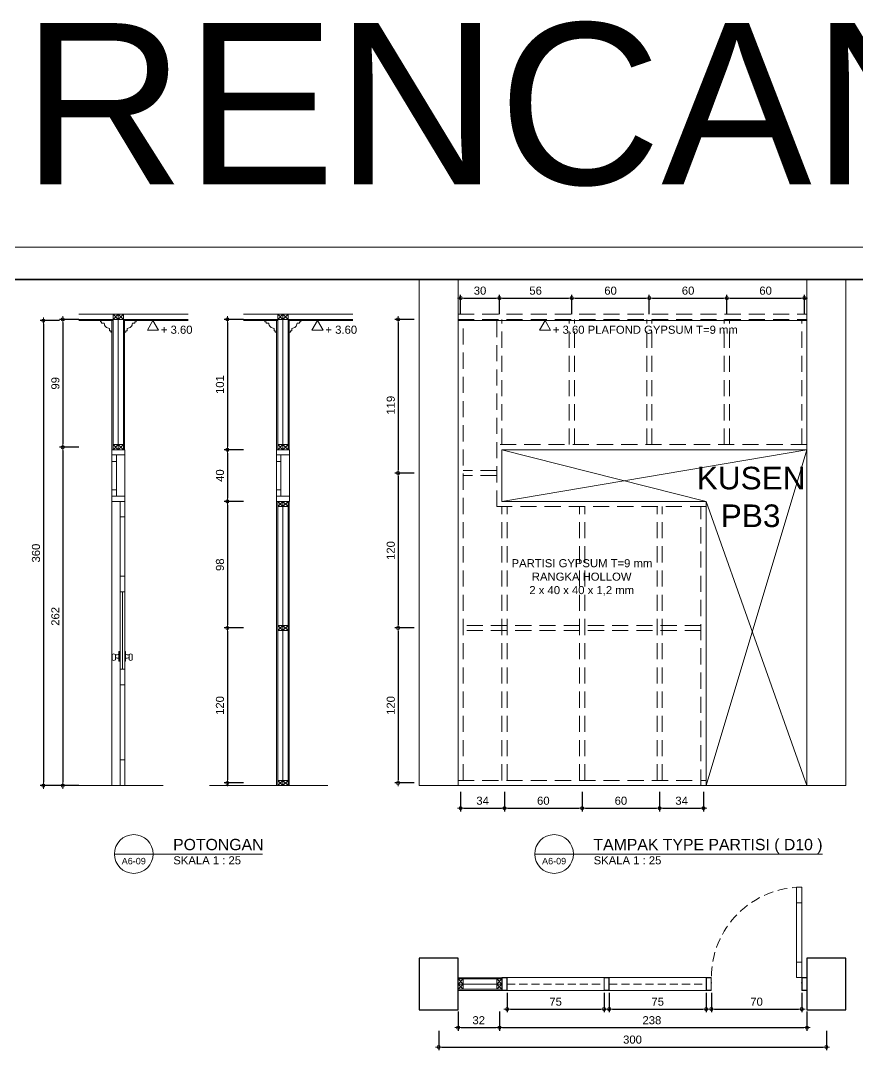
# Model space of a CAD drawing. Header units: millimetres. Extents: x -11 to 1625, y -267 to 180.
# Drawn here: x 931.52 to 957.42, y 148.03 to 180.01 of the extents above; entities that cross this region are included whole.
import ezdxf
from ezdxf.enums import TextEntityAlignment as Align

# ---------------------------------------------------------------- set-up
doc = ezdxf.new("R2010")
doc.units = ezdxf.units.MM
doc.linetypes.add('HIDDEN', pattern=[0.375, 0.25, -0.125])
for name, color, linetype, lineweight in [('ars', 11, 'Continuous', 5), ('GRS KOP', 1, 'Continuous', 35), ('KOLOM', 1, 'Continuous', 30), ('kop', 7, 'Continuous', 20), ('kus', 63, 'Continuous', 15), ('lan', 7, 'Continuous', 15), ('not', 7, 'Continuous', 20), ('PARTISI', 190, 'Continuous', 9), ('pla', 213, 'Continuous', 15), ('tem', 5, 'Continuous', 20), ('u', 6, 'Continuous', 20)]:
    doc.layers.add(name, color=color, linetype=linetype, lineweight=lineweight)
doc.styles.add('BARU', font='complex.shx')
doc.styles.add('S', font='SIMPLEX', dxfattribs={"width": 1.1})
doc.styles.add('simplek', font='simplex.shx')
doc.styles.get("Standard").update_dxf_attribs({"font": 'ARIALUNI.TTF'})
doc.dimstyles.new('SK-25', dxfattribs={"dimtxt": 0.25, "dimasz": 0.1, "dimexe": 0.1, "dimexo": 0, "dimgap": 0.1, "dimtad": 1, "dimdec": 0, "dimlfac": 25, "dimzin": 12, "dimdsep": 46, "dimtxsty": 'Standard', "dimblk": 'BULAT', "dimcen": 0.1, "dimclrd": 256, "dimadec": 0, "dimazin": 3, "dimtfac": 1, "dimtdec": 0, "dimtofl": 0, "dimtmove": 0, "dimatfit": 3, "dimldrblk": 'BULAT', "dimfxl": 0, "dimtolj": 1, "dimtzin": 0, "dimarcsym": 0})

# ---------------------------------------------------------------- blocks, each defined once
blk = doc.blocks.new('kop')
at = {"layer": 'GRS KOP'}
blk.add_lwpolyline([(1, 54), (83, 54), (83, 1), (1, 1)], close=True, dxfattribs=at)
at = {"layer": 'kop', "color": 7}
blk.add_line((84, 55), (0, 55), dxfattribs=at)
at = {"layer": 'kop', "style": 'BARU', "flags": 4}
for p, height in [((73.8, 5.4), 0.35), ((80.303, 5.382), 0.25), ((73.8, 4.9), 0.35), ((80.303, 4.882), 0.25), ((73.8, 4.4), 0.35), ((80.303, 4.382), 0.25)]:
    blk.add_attdef('-', p, '', height=height, dxfattribs=at)
at = {"layer": 'kop', "flags": 4}
for tag, p in [('AR-00', (78.057, 2.648)), ('00', (81.238, 2.647))]:
    blk.add_attdef(tag, text='', height=0.35, dxfattribs=at).set_placement(p, align=Align.MIDDLE)
blk = doc.blocks.new('PEILA')
blk.add_lwpolyline([(-0.188, -0.325), (0.188, -0.325), (0, 0)], close=True)
at = {"style": 'S', "width": 1.1, "flags": 4}
blk.add_attdef('CAT', (0.265, -0.289), '', height=0.2, dxfattribs=at)
blk = doc.blocks.new('BULAT')
for p, q in [((-1, 0), (1, 0)), ((0, -1), (0, 1))]:
    blk.add_line(p, q)
blk.add_circle((0, 0), 0.5)
blk = doc.blocks.new('*D2339')
at = {"layer": 'Defpoints', "color": 0, "ltscale": 0.15}
for p in [(938.419, 170.762), (937.919, 166.722), (938.419, 166.722)]:
    blk.add_point(p, dxfattribs=at)
at = {"layer": 'u', "color": 0, "lineweight": -2, "ltscale": 0.15}
for p, q in [((938.419, 170.762), (937.819, 170.762)), ((938.419, 166.722), (937.819, 166.722))]:
    blk.add_line(p, q, dxfattribs=at)
at = {"layer": 'u', "lineweight": -2, "ltscale": 0.15}
blk.add_line((937.919, 170.662), (937.919, 166.822), dxfattribs=at)
at = {"layer": 'u', "lineweight": -2, "ltscale": 0.15, "xscale": 0.1, "yscale": 0.1, "zscale": 0.1}
for p, rotation in [((937.919, 170.762), 90), ((937.919, 166.722), 270)]:
    blk.add_blockref('BULAT', p, dxfattribs=dict(at, rotation=rotation))
at = {"layer": 'u', "color": 0, "ltscale": 0.15, "insert": (937.691, 168.742), "char_height": 0.25, "attachment_point": 5, "rotation": 90}
blk.add_mtext('\\A1;101', dxfattribs=at)
blk = doc.blocks.new('*D2340')
at = {"layer": 'Defpoints', "color": 0, "ltscale": 0.15}
for p in [(938.419, 161.202), (937.919, 156.402), (938.419, 156.402)]:
    blk.add_point(p, dxfattribs=at)
at = {"layer": 'u', "color": 0, "lineweight": -2, "ltscale": 0.15}
for p, q in [((938.419, 161.202), (937.819, 161.202)), ((938.419, 156.402), (937.819, 156.402))]:
    blk.add_line(p, q, dxfattribs=at)
at = {"layer": 'u', "lineweight": -2, "ltscale": 0.15}
blk.add_line((937.919, 161.102), (937.919, 156.502), dxfattribs=at)
at = {"layer": 'u', "lineweight": -2, "ltscale": 0.15, "xscale": 0.1, "yscale": 0.1, "zscale": 0.1}
for p, rotation in [((937.919, 161.202), 90), ((937.919, 156.402), 270)]:
    blk.add_blockref('BULAT', p, dxfattribs=dict(at, rotation=rotation))
at = {"layer": 'u', "color": 0, "ltscale": 0.15, "insert": (937.691, 158.802), "char_height": 0.25, "attachment_point": 5, "rotation": 90}
blk.add_mtext('\\A1;120', dxfattribs=at)
blk = doc.blocks.new('*D2341')
at = {"layer": 'Defpoints', "color": 0, "ltscale": 0.15}
for p in [(938.419, 165.122), (937.919, 161.202), (938.419, 161.202)]:
    blk.add_point(p, dxfattribs=at)
at = {"layer": 'u', "color": 0, "lineweight": -2, "ltscale": 0.15}
for p, q in [((938.419, 165.122), (937.819, 165.122)), ((938.419, 161.202), (937.819, 161.202))]:
    blk.add_line(p, q, dxfattribs=at)
at = {"layer": 'u', "lineweight": -2, "ltscale": 0.15}
blk.add_line((937.919, 165.022), (937.919, 161.302), dxfattribs=at)
at = {"layer": 'u', "lineweight": -2, "ltscale": 0.15, "xscale": 0.1, "yscale": 0.1, "zscale": 0.1}
for p, rotation in [((937.919, 165.122), 90), ((937.919, 161.202), 270)]:
    blk.add_blockref('BULAT', p, dxfattribs=dict(at, rotation=rotation))
at = {"layer": 'u', "color": 0, "ltscale": 0.15, "insert": (937.691, 163.162), "char_height": 0.25, "attachment_point": 5, "rotation": 90}
blk.add_mtext('\\A1;98', dxfattribs=at)
blk = doc.blocks.new('Ndtpd')
blk.add_line((0.747, 0), (-0.747, 0))
blk.add_circle((0, 0), 0.747)
at = {"flags": 4}
for tag, height, p in [('NO', 0.5, (0, 0.148)), ('NOLBR', 0.3, (0, -0.398))]:
    blk.add_attdef(tag, text='', height=height, dxfattribs=at).set_placement(p, align=Align.CENTER)
for tag, p, height in [('NDTPD', (1.516, 0.148), 0.5), ('SKALA', (1.523, -0.398), 0.3)]:
    blk.add_attdef(tag, p, '', height=height, dxfattribs=at)
blk = doc.blocks.new('*D2342')
at = {"layer": 'Defpoints', "color": 0, "ltscale": 0.15}
for p in [(933.324, 166.802), (932.824, 156.322), (933.324, 156.322)]:
    blk.add_point(p, dxfattribs=at)
at = {"layer": 'u', "color": 0, "lineweight": -2, "ltscale": 0.15}
for p, q in [((933.324, 166.802), (932.724, 166.802)), ((933.324, 156.322), (932.724, 156.322))]:
    blk.add_line(p, q, dxfattribs=at)
at = {"layer": 'u', "lineweight": -2, "ltscale": 0.15}
blk.add_line((932.824, 166.702), (932.824, 156.422), dxfattribs=at)
at = {"layer": 'u', "lineweight": -2, "ltscale": 0.15, "xscale": 0.1, "yscale": 0.1, "zscale": 0.1}
for p, rotation in [((932.824, 166.802), 90), ((932.824, 156.322), 270)]:
    blk.add_blockref('BULAT', p, dxfattribs=dict(at, rotation=rotation))
at = {"layer": 'u', "color": 0, "ltscale": 0.15, "insert": (932.596, 161.562), "char_height": 0.25, "attachment_point": 5, "rotation": 90}
blk.add_mtext('\\A1;262', dxfattribs=at)
blk = doc.blocks.new('*D2343')
at = {"layer": 'Defpoints', "color": 0, "ltscale": 0.15}
for p in [(933.324, 170.762), (932.824, 166.802), (933.324, 166.802)]:
    blk.add_point(p, dxfattribs=at)
at = {"layer": 'u', "color": 0, "lineweight": -2, "ltscale": 0.15}
for p, q in [((933.324, 170.762), (932.724, 170.762)), ((933.324, 166.802), (932.724, 166.802))]:
    blk.add_line(p, q, dxfattribs=at)
at = {"layer": 'u', "lineweight": -2, "ltscale": 0.15}
blk.add_line((932.824, 170.662), (932.824, 166.902), dxfattribs=at)
at = {"layer": 'u', "lineweight": -2, "ltscale": 0.15, "xscale": 0.1, "yscale": 0.1, "zscale": 0.1}
for p, rotation in [((932.824, 170.762), 90), ((932.824, 166.802), 270)]:
    blk.add_blockref('BULAT', p, dxfattribs=dict(at, rotation=rotation))
at = {"layer": 'u', "color": 0, "ltscale": 0.15, "insert": (932.596, 168.782), "char_height": 0.25, "attachment_point": 5, "rotation": 90}
blk.add_mtext('\\A1;99', dxfattribs=at)
blk = doc.blocks.new('*D2344')
at = {"layer": 'Defpoints', "color": 0, "ltscale": 0.15}
for p in [(938.419, 166.722), (937.919, 165.122), (938.419, 165.122)]:
    blk.add_point(p, dxfattribs=at)
at = {"layer": 'u', "color": 0, "lineweight": -2, "ltscale": 0.15}
for p, q in [((938.419, 166.722), (937.819, 166.722)), ((938.419, 165.122), (937.819, 165.122))]:
    blk.add_line(p, q, dxfattribs=at)
at = {"layer": 'u', "lineweight": -2, "ltscale": 0.15}
blk.add_line((937.919, 166.622), (937.919, 165.222), dxfattribs=at)
at = {"layer": 'u', "lineweight": -2, "ltscale": 0.15, "xscale": 0.1, "yscale": 0.1, "zscale": 0.1}
for p, rotation in [((937.919, 166.722), 90), ((937.919, 165.122), 270)]:
    blk.add_blockref('BULAT', p, dxfattribs=dict(at, rotation=rotation))
at = {"layer": 'u', "color": 0, "ltscale": 0.15, "insert": (937.691, 165.922), "char_height": 0.25, "attachment_point": 5, "rotation": 90}
blk.add_mtext('\\A1;40', dxfattribs=at)
blk = doc.blocks.new('K1')
at = {"layer": 'KOLOM'}
blk.add_lwpolyline([(0.2, 0.15), (-0.2, 0.15), (-0.2, -0.15), (0.2, -0.15), (0.2, 0.15)], dxfattribs=at)
blk = doc.blocks.new('P 70')
at = {"linetype": 'HIDDEN', "ltscale": 0.3}
blk.add_lwpolyline([(-0.74, 0.1, -0.414214), (-0.04, 0.8, -1.303225)], format="xyb", dxfattribs=at)
for points in [[(-0.04, 0.8), (-0.08, 0.8), (-0.08, 0.68), (-0.04, 0.68)], [(-0.04, 0.68), (-0.08, 0.68), (-0.08, 0.22), (-0.04, 0.22)], [(-0.04, 0.1), (-0.08, 0.1), (-0.08, 0.22), (-0.04, 0.22)], [(-0.7351, 0.06), (-0.74, 0.06), (-0.74, 0.0615), (-0.74, 0.1), (-0.78, 0.1), (-0.78, 0), (-0.74, 0), (-0.74, 0.0565), (-0.7351, 0.0583)], [(-0.742, 0.002), (-0.778, 0.002), (-0.778, 0.098), (-0.742, 0.098)], [(-0.0449, 0.06), (-0.04, 0.06), (-0.04, 0.0615), (-0.04, 0.1), (0, 0.1), (0, 0), (-0.04, 0), (-0.04, 0.0565), (-0.0449, 0.0583)], [(-0.038, 0.002), (-0.002, 0.002), (-0.002, 0.098), (-0.038, 0.098)]]:
    blk.add_lwpolyline(points, close=True)
blk = doc.blocks.new('*D2395')
at = {"layer": 'Defpoints', "color": 0, "ltscale": 0.15}
for p in [(946.5, 156.122), (948.9, 156.122), (948.9, 155.622)]:
    blk.add_point(p, dxfattribs=at)
at = {"layer": 'u', "color": 0, "lineweight": -2, "ltscale": 0.15}
for p, q in [((946.5, 156.122), (946.5, 155.522)), ((948.9, 156.122), (948.9, 155.522))]:
    blk.add_line(p, q, dxfattribs=at)
at = {"layer": 'u', "lineweight": -2, "ltscale": 0.15}
blk.add_line((946.6, 155.622), (948.8, 155.622), dxfattribs=at)
at = {"layer": 'u', "lineweight": -2, "ltscale": 0.15, "xscale": 0.1, "yscale": 0.1, "zscale": 0.1, "rotation": 180}
blk.add_blockref('BULAT', (946.5, 155.622), dxfattribs=at)
at = {"layer": 'u', "lineweight": -2, "ltscale": 0.15, "xscale": 0.1, "yscale": 0.1, "zscale": 0.1}
blk.add_blockref('BULAT', (948.9, 155.622), dxfattribs=at)
at = {"layer": 'u', "color": 0, "ltscale": 0.15, "insert": (947.7, 155.85), "char_height": 0.25, "attachment_point": 5}
blk.add_mtext('\\A1;60', dxfattribs=at)
blk = doc.blocks.new('*D2396')
at = {"layer": 'Defpoints', "color": 0, "ltscale": 0.15}
for p in [(951.3, 156.122), (952.66, 156.122), (952.66, 155.622)]:
    blk.add_point(p, dxfattribs=at)
at = {"layer": 'u', "color": 0, "lineweight": -2, "ltscale": 0.15}
for p, q in [((951.3, 156.122), (951.3, 155.522)), ((952.66, 156.122), (952.66, 155.522))]:
    blk.add_line(p, q, dxfattribs=at)
at = {"layer": 'u', "lineweight": -2, "ltscale": 0.15}
blk.add_line((951.4, 155.622), (952.56, 155.622), dxfattribs=at)
at = {"layer": 'u', "lineweight": -2, "ltscale": 0.15, "xscale": 0.1, "yscale": 0.1, "zscale": 0.1, "rotation": 180}
blk.add_blockref('BULAT', (951.3, 155.622), dxfattribs=at)
at = {"layer": 'u', "lineweight": -2, "ltscale": 0.15, "xscale": 0.1, "yscale": 0.1, "zscale": 0.1}
blk.add_blockref('BULAT', (952.66, 155.622), dxfattribs=at)
at = {"layer": 'u', "color": 0, "ltscale": 0.15, "insert": (951.98, 155.85), "char_height": 0.25, "attachment_point": 5}
blk.add_mtext('\\A1;34', dxfattribs=at)
blk = doc.blocks.new('*D2397')
at = {"layer": 'Defpoints', "color": 0, "ltscale": 0.15}
for p in [(945.14, 156.122), (946.5, 156.122), (946.5, 155.622)]:
    blk.add_point(p, dxfattribs=at)
at = {"layer": 'u', "color": 0, "lineweight": -2, "ltscale": 0.15}
for p, q in [((945.14, 156.122), (945.14, 155.522)), ((946.5, 156.122), (946.5, 155.522))]:
    blk.add_line(p, q, dxfattribs=at)
at = {"layer": 'u', "lineweight": -2, "ltscale": 0.15}
blk.add_line((945.24, 155.622), (946.4, 155.622), dxfattribs=at)
at = {"layer": 'u', "lineweight": -2, "ltscale": 0.15, "xscale": 0.1, "yscale": 0.1, "zscale": 0.1, "rotation": 180}
blk.add_blockref('BULAT', (945.14, 155.622), dxfattribs=at)
at = {"layer": 'u', "lineweight": -2, "ltscale": 0.15, "xscale": 0.1, "yscale": 0.1, "zscale": 0.1}
blk.add_blockref('BULAT', (946.5, 155.622), dxfattribs=at)
at = {"layer": 'u', "color": 0, "ltscale": 0.15, "insert": (945.82, 155.85), "char_height": 0.25, "attachment_point": 5}
blk.add_mtext('\\A1;34', dxfattribs=at)
blk = doc.blocks.new('*D2398')
at = {"layer": 'Defpoints', "color": 0, "ltscale": 0.15}
for p in [(948.9, 156.122), (951.3, 156.122), (951.3, 155.622)]:
    blk.add_point(p, dxfattribs=at)
at = {"layer": 'u', "color": 0, "lineweight": -2, "ltscale": 0.15}
for p, q in [((948.9, 156.122), (948.9, 155.522)), ((951.3, 156.122), (951.3, 155.522))]:
    blk.add_line(p, q, dxfattribs=at)
at = {"layer": 'u', "lineweight": -2, "ltscale": 0.15}
blk.add_line((949, 155.622), (951.2, 155.622), dxfattribs=at)
at = {"layer": 'u', "lineweight": -2, "ltscale": 0.15, "xscale": 0.1, "yscale": 0.1, "zscale": 0.1, "rotation": 180}
blk.add_blockref('BULAT', (948.9, 155.622), dxfattribs=at)
at = {"layer": 'u', "lineweight": -2, "ltscale": 0.15, "xscale": 0.1, "yscale": 0.1, "zscale": 0.1}
blk.add_blockref('BULAT', (951.3, 155.622), dxfattribs=at)
at = {"layer": 'u', "color": 0, "ltscale": 0.15, "insert": (950.1, 155.85), "char_height": 0.25, "attachment_point": 5}
blk.add_mtext('\\A1;60', dxfattribs=at)
blk = doc.blocks.new('*D2399')
at = {"layer": 'Defpoints', "color": 0, "ltscale": 0.15}
for p in [(943.705, 170.762), (943.205, 166.002), (943.705, 166.002)]:
    blk.add_point(p, dxfattribs=at)
at = {"layer": 'u', "color": 0, "lineweight": -2, "ltscale": 0.15}
for p, q in [((943.705, 170.762), (943.105, 170.762)), ((943.705, 166.002), (943.105, 166.002))]:
    blk.add_line(p, q, dxfattribs=at)
at = {"layer": 'u', "lineweight": -2, "ltscale": 0.15}
blk.add_line((943.205, 170.662), (943.205, 166.102), dxfattribs=at)
at = {"layer": 'u', "lineweight": -2, "ltscale": 0.15, "xscale": 0.1, "yscale": 0.1, "zscale": 0.1}
for p, rotation in [((943.205, 170.762), 90), ((943.205, 166.002), 270)]:
    blk.add_blockref('BULAT', p, dxfattribs=dict(at, rotation=rotation))
at = {"layer": 'u', "color": 0, "ltscale": 0.15, "insert": (942.978, 168.102), "char_height": 0.25, "attachment_point": 5, "rotation": 90}
blk.add_mtext('\\A1;119', dxfattribs=at)
blk = doc.blocks.new('*D2400')
at = {"layer": 'Defpoints', "color": 0, "ltscale": 0.15}
for p in [(943.705, 161.202), (943.205, 156.402), (943.705, 156.402)]:
    blk.add_point(p, dxfattribs=at)
at = {"layer": 'u', "color": 0, "lineweight": -2, "ltscale": 0.15}
for p, q in [((943.705, 161.202), (943.105, 161.202)), ((943.705, 156.402), (943.105, 156.402))]:
    blk.add_line(p, q, dxfattribs=at)
at = {"layer": 'u', "lineweight": -2, "ltscale": 0.15}
blk.add_line((943.205, 161.102), (943.205, 156.502), dxfattribs=at)
at = {"layer": 'u', "lineweight": -2, "ltscale": 0.15, "xscale": 0.1, "yscale": 0.1, "zscale": 0.1}
for p, rotation in [((943.205, 161.202), 90), ((943.205, 156.402), 270)]:
    blk.add_blockref('BULAT', p, dxfattribs=dict(at, rotation=rotation))
at = {"layer": 'u', "color": 0, "ltscale": 0.15, "insert": (942.978, 158.802), "char_height": 0.25, "attachment_point": 5, "rotation": 90}
blk.add_mtext('\\A1;120', dxfattribs=at)
blk = doc.blocks.new('*D2401')
at = {"layer": 'Defpoints', "color": 0, "ltscale": 0.15}
for p in [(943.705, 166.002), (943.205, 161.202), (943.705, 161.202)]:
    blk.add_point(p, dxfattribs=at)
at = {"layer": 'u', "color": 0, "lineweight": -2, "ltscale": 0.15}
for p, q in [((943.705, 166.002), (943.105, 166.002)), ((943.705, 161.202), (943.105, 161.202))]:
    blk.add_line(p, q, dxfattribs=at)
at = {"layer": 'u', "lineweight": -2, "ltscale": 0.15}
blk.add_line((943.205, 165.902), (943.205, 161.302), dxfattribs=at)
at = {"layer": 'u', "lineweight": -2, "ltscale": 0.15, "xscale": 0.1, "yscale": 0.1, "zscale": 0.1}
for p, rotation in [((943.205, 166.002), 90), ((943.205, 161.202), 270)]:
    blk.add_blockref('BULAT', p, dxfattribs=dict(at, rotation=rotation))
at = {"layer": 'u', "color": 0, "ltscale": 0.15, "insert": (942.978, 163.602), "char_height": 0.25, "attachment_point": 5, "rotation": 90}
blk.add_mtext('\\A1;120', dxfattribs=at)
blk = doc.blocks.new('*D2402')
at = {"layer": 'Defpoints', "color": 0, "ltscale": 0.15}
for p in [(950.98, 171.422), (948.58, 170.922), (950.98, 170.922)]:
    blk.add_point(p, dxfattribs=at)
at = {"layer": 'u', "color": 0, "lineweight": -2, "ltscale": 0.15}
for p, q in [((948.58, 170.922), (948.58, 171.522)), ((950.98, 170.922), (950.98, 171.522))]:
    blk.add_line(p, q, dxfattribs=at)
at = {"layer": 'u', "lineweight": -2, "ltscale": 0.15}
blk.add_line((948.68, 171.422), (950.88, 171.422), dxfattribs=at)
at = {"layer": 'u', "lineweight": -2, "ltscale": 0.15, "xscale": 0.1, "yscale": 0.1, "zscale": 0.1, "rotation": 180}
blk.add_blockref('BULAT', (948.58, 171.422), dxfattribs=at)
at = {"layer": 'u', "lineweight": -2, "ltscale": 0.15, "xscale": 0.1, "yscale": 0.1, "zscale": 0.1}
blk.add_blockref('BULAT', (950.98, 171.422), dxfattribs=at)
at = {"layer": 'u', "color": 0, "ltscale": 0.15, "insert": (949.78, 171.65), "char_height": 0.25, "attachment_point": 5}
blk.add_mtext('\\A1;60', dxfattribs=at)
blk = doc.blocks.new('*D2403')
at = {"layer": 'Defpoints', "color": 0, "ltscale": 0.15}
for p in [(953.38, 171.422), (950.98, 170.922), (953.38, 170.922)]:
    blk.add_point(p, dxfattribs=at)
at = {"layer": 'u', "color": 0, "lineweight": -2, "ltscale": 0.15}
for p, q in [((950.98, 170.922), (950.98, 171.522)), ((953.38, 170.922), (953.38, 171.522))]:
    blk.add_line(p, q, dxfattribs=at)
at = {"layer": 'u', "lineweight": -2, "ltscale": 0.15}
blk.add_line((951.08, 171.422), (953.28, 171.422), dxfattribs=at)
at = {"layer": 'u', "lineweight": -2, "ltscale": 0.15, "xscale": 0.1, "yscale": 0.1, "zscale": 0.1, "rotation": 180}
blk.add_blockref('BULAT', (950.98, 171.422), dxfattribs=at)
at = {"layer": 'u', "lineweight": -2, "ltscale": 0.15, "xscale": 0.1, "yscale": 0.1, "zscale": 0.1}
blk.add_blockref('BULAT', (953.38, 171.422), dxfattribs=at)
at = {"layer": 'u', "color": 0, "ltscale": 0.15, "insert": (952.18, 171.65), "char_height": 0.25, "attachment_point": 5}
blk.add_mtext('\\A1;60', dxfattribs=at)
blk = doc.blocks.new('*D2404')
at = {"layer": 'Defpoints', "color": 0, "ltscale": 0.15}
for p in [(955.78, 171.422), (953.38, 170.922), (955.78, 170.922)]:
    blk.add_point(p, dxfattribs=at)
at = {"layer": 'u', "color": 0, "lineweight": -2, "ltscale": 0.15}
for p, q in [((953.38, 170.922), (953.38, 171.522)), ((955.78, 170.922), (955.78, 171.522))]:
    blk.add_line(p, q, dxfattribs=at)
at = {"layer": 'u', "lineweight": -2, "ltscale": 0.15}
blk.add_line((953.48, 171.422), (955.68, 171.422), dxfattribs=at)
at = {"layer": 'u', "lineweight": -2, "ltscale": 0.15, "xscale": 0.1, "yscale": 0.1, "zscale": 0.1, "rotation": 180}
blk.add_blockref('BULAT', (953.38, 171.422), dxfattribs=at)
at = {"layer": 'u', "lineweight": -2, "ltscale": 0.15, "xscale": 0.1, "yscale": 0.1, "zscale": 0.1}
blk.add_blockref('BULAT', (955.78, 171.422), dxfattribs=at)
at = {"layer": 'u', "color": 0, "ltscale": 0.15, "insert": (954.58, 171.65), "char_height": 0.25, "attachment_point": 5}
blk.add_mtext('\\A1;60', dxfattribs=at)
blk = doc.blocks.new('*D2405')
at = {"layer": 'Defpoints', "color": 0, "ltscale": 0.15}
for p in [(948.58, 171.422), (946.34, 170.922), (948.58, 170.922)]:
    blk.add_point(p, dxfattribs=at)
at = {"layer": 'u', "color": 0, "lineweight": -2, "ltscale": 0.15}
for p, q in [((946.34, 170.922), (946.34, 171.522)), ((948.58, 170.922), (948.58, 171.522))]:
    blk.add_line(p, q, dxfattribs=at)
at = {"layer": 'u', "lineweight": -2, "ltscale": 0.15}
blk.add_line((946.44, 171.422), (948.48, 171.422), dxfattribs=at)
at = {"layer": 'u', "lineweight": -2, "ltscale": 0.15, "xscale": 0.1, "yscale": 0.1, "zscale": 0.1, "rotation": 180}
blk.add_blockref('BULAT', (946.34, 171.422), dxfattribs=at)
at = {"layer": 'u', "lineweight": -2, "ltscale": 0.15, "xscale": 0.1, "yscale": 0.1, "zscale": 0.1}
blk.add_blockref('BULAT', (948.58, 171.422), dxfattribs=at)
at = {"layer": 'u', "color": 0, "ltscale": 0.15, "insert": (947.46, 171.65), "char_height": 0.25, "attachment_point": 5}
blk.add_mtext('\\A1;56', dxfattribs=at)
blk = doc.blocks.new('*D2406')
at = {"layer": 'Defpoints', "color": 0, "ltscale": 0.15}
for p in [(946.34, 171.422), (945.14, 170.922), (946.34, 170.922)]:
    blk.add_point(p, dxfattribs=at)
at = {"layer": 'u', "color": 0, "lineweight": -2, "ltscale": 0.15}
for p, q in [((945.14, 170.922), (945.14, 171.522)), ((946.34, 170.922), (946.34, 171.522))]:
    blk.add_line(p, q, dxfattribs=at)
at = {"layer": 'u', "lineweight": -2, "ltscale": 0.15}
blk.add_line((945.24, 171.422), (946.24, 171.422), dxfattribs=at)
at = {"layer": 'u', "lineweight": -2, "ltscale": 0.15, "xscale": 0.1, "yscale": 0.1, "zscale": 0.1, "rotation": 180}
blk.add_blockref('BULAT', (945.14, 171.422), dxfattribs=at)
at = {"layer": 'u', "lineweight": -2, "ltscale": 0.15, "xscale": 0.1, "yscale": 0.1, "zscale": 0.1}
blk.add_blockref('BULAT', (946.34, 171.422), dxfattribs=at)
at = {"layer": 'u', "color": 0, "ltscale": 0.15, "insert": (945.74, 171.65), "char_height": 0.25, "attachment_point": 5}
blk.add_mtext('\\A1;30', dxfattribs=at)
blk = doc.blocks.new('*D2413')
at = {"layer": 'Defpoints', "color": 0, "ltscale": 0.15}
for p in [(945.06, 149.323), (946.34, 149.323), (946.34, 148.823)]:
    blk.add_point(p, dxfattribs=at)
at = {"layer": 'u', "color": 0, "lineweight": -2, "ltscale": 0.15}
for p, q in [((945.06, 149.323), (945.06, 148.723)), ((946.34, 149.323), (946.34, 148.723))]:
    blk.add_line(p, q, dxfattribs=at)
at = {"layer": 'u', "lineweight": -2, "ltscale": 0.15}
blk.add_line((945.16, 148.823), (946.24, 148.823), dxfattribs=at)
at = {"layer": 'u', "lineweight": -2, "ltscale": 0.15, "xscale": 0.1, "yscale": 0.1, "zscale": 0.1, "rotation": 180}
blk.add_blockref('BULAT', (945.06, 148.823), dxfattribs=at)
at = {"layer": 'u', "lineweight": -2, "ltscale": 0.15, "xscale": 0.1, "yscale": 0.1, "zscale": 0.1}
blk.add_blockref('BULAT', (946.34, 148.823), dxfattribs=at)
at = {"layer": 'u', "color": 0, "ltscale": 0.15, "insert": (945.7, 149.051), "char_height": 0.25, "attachment_point": 5}
blk.add_mtext('\\A1;32', dxfattribs=at)
blk = doc.blocks.new('*D2414')
at = {"layer": 'Defpoints', "color": 0, "ltscale": 0.15}
for p in [(946.34, 149.323), (955.86, 149.323), (955.86, 148.823)]:
    blk.add_point(p, dxfattribs=at)
at = {"layer": 'u', "color": 0, "lineweight": -2, "ltscale": 0.15}
for p, q in [((946.34, 149.323), (946.34, 148.723)), ((955.86, 149.323), (955.86, 148.723))]:
    blk.add_line(p, q, dxfattribs=at)
at = {"layer": 'u', "lineweight": -2, "ltscale": 0.15}
blk.add_line((946.44, 148.823), (955.76, 148.823), dxfattribs=at)
at = {"layer": 'u', "lineweight": -2, "ltscale": 0.15, "xscale": 0.1, "yscale": 0.1, "zscale": 0.1, "rotation": 180}
blk.add_blockref('BULAT', (946.34, 148.823), dxfattribs=at)
at = {"layer": 'u', "lineweight": -2, "ltscale": 0.15, "xscale": 0.1, "yscale": 0.1, "zscale": 0.1}
blk.add_blockref('BULAT', (955.86, 148.823), dxfattribs=at)
at = {"layer": 'u', "color": 0, "ltscale": 0.15, "insert": (951.06, 149.051), "char_height": 0.25, "attachment_point": 5}
blk.add_mtext('\\A1;238', dxfattribs=at)
blk = doc.blocks.new('*D2415')
at = {"layer": 'Defpoints', "color": 0, "ltscale": 0.15}
for p in [(944.46, 148.723), (956.46, 148.723), (956.46, 148.223)]:
    blk.add_point(p, dxfattribs=at)
at = {"layer": 'u', "color": 0, "lineweight": -2, "ltscale": 0.15}
for p, q in [((944.46, 148.723), (944.46, 148.123)), ((956.46, 148.723), (956.46, 148.123))]:
    blk.add_line(p, q, dxfattribs=at)
at = {"layer": 'u', "lineweight": -2, "ltscale": 0.15}
blk.add_line((944.56, 148.223), (956.36, 148.223), dxfattribs=at)
at = {"layer": 'u', "lineweight": -2, "ltscale": 0.15, "xscale": 0.1, "yscale": 0.1, "zscale": 0.1, "rotation": 180}
blk.add_blockref('BULAT', (944.46, 148.223), dxfattribs=at)
at = {"layer": 'u', "lineweight": -2, "ltscale": 0.15, "xscale": 0.1, "yscale": 0.1, "zscale": 0.1}
blk.add_blockref('BULAT', (956.46, 148.223), dxfattribs=at)
at = {"layer": 'u', "color": 0, "ltscale": 0.15, "insert": (950.46, 148.451), "char_height": 0.25, "attachment_point": 5}
blk.add_mtext('\\A1;300', dxfattribs=at)
blk = doc.blocks.new('*D2416')
at = {"layer": 'Defpoints', "color": 0, "ltscale": 0.15}
for p in [(952.9, 149.898), (955.7, 149.898), (955.7, 149.398)]:
    blk.add_point(p, dxfattribs=at)
at = {"layer": 'u', "color": 0, "lineweight": -2, "ltscale": 0.15}
for p, q in [((952.9, 149.898), (952.9, 149.298)), ((955.7, 149.898), (955.7, 149.298))]:
    blk.add_line(p, q, dxfattribs=at)
at = {"layer": 'u', "lineweight": -2, "ltscale": 0.15}
blk.add_line((953, 149.398), (955.6, 149.398), dxfattribs=at)
at = {"layer": 'u', "lineweight": -2, "ltscale": 0.15, "xscale": 0.1, "yscale": 0.1, "zscale": 0.1, "rotation": 180}
blk.add_blockref('BULAT', (952.9, 149.398), dxfattribs=at)
at = {"layer": 'u', "lineweight": -2, "ltscale": 0.15, "xscale": 0.1, "yscale": 0.1, "zscale": 0.1}
blk.add_blockref('BULAT', (955.7, 149.398), dxfattribs=at)
at = {"layer": 'u', "color": 0, "ltscale": 0.15, "insert": (954.3, 149.626), "char_height": 0.25, "attachment_point": 5}
blk.add_mtext('\\A1;70', dxfattribs=at)
blk = doc.blocks.new('*D2417')
at = {"layer": 'Defpoints', "color": 0, "ltscale": 0.15}
for p in [(949.74, 149.898), (952.74, 149.898), (952.74, 149.398)]:
    blk.add_point(p, dxfattribs=at)
at = {"layer": 'u', "color": 0, "lineweight": -2, "ltscale": 0.15}
for p, q in [((949.74, 149.898), (949.74, 149.298)), ((952.74, 149.898), (952.74, 149.298))]:
    blk.add_line(p, q, dxfattribs=at)
at = {"layer": 'u', "lineweight": -2, "ltscale": 0.15}
blk.add_line((949.84, 149.398), (952.64, 149.398), dxfattribs=at)
at = {"layer": 'u', "lineweight": -2, "ltscale": 0.15, "xscale": 0.1, "yscale": 0.1, "zscale": 0.1, "rotation": 180}
blk.add_blockref('BULAT', (949.74, 149.398), dxfattribs=at)
at = {"layer": 'u', "lineweight": -2, "ltscale": 0.15, "xscale": 0.1, "yscale": 0.1, "zscale": 0.1}
blk.add_blockref('BULAT', (952.74, 149.398), dxfattribs=at)
at = {"layer": 'u', "color": 0, "ltscale": 0.15, "insert": (951.24, 149.626), "char_height": 0.25, "attachment_point": 5}
blk.add_mtext('\\A1;75', dxfattribs=at)
blk = doc.blocks.new('*D2418')
at = {"layer": 'Defpoints', "color": 0, "ltscale": 0.15}
for p in [(946.58, 149.898), (949.58, 149.898), (949.58, 149.398)]:
    blk.add_point(p, dxfattribs=at)
at = {"layer": 'u', "color": 0, "lineweight": -2, "ltscale": 0.15}
for p, q in [((946.58, 149.898), (946.58, 149.298)), ((949.58, 149.898), (949.58, 149.298))]:
    blk.add_line(p, q, dxfattribs=at)
at = {"layer": 'u', "lineweight": -2, "ltscale": 0.15}
blk.add_line((946.68, 149.398), (949.48, 149.398), dxfattribs=at)
at = {"layer": 'u', "lineweight": -2, "ltscale": 0.15, "xscale": 0.1, "yscale": 0.1, "zscale": 0.1, "rotation": 180}
blk.add_blockref('BULAT', (946.58, 149.398), dxfattribs=at)
at = {"layer": 'u', "lineweight": -2, "ltscale": 0.15, "xscale": 0.1, "yscale": 0.1, "zscale": 0.1}
blk.add_blockref('BULAT', (949.58, 149.398), dxfattribs=at)
at = {"layer": 'u', "color": 0, "ltscale": 0.15, "insert": (948.08, 149.626), "char_height": 0.25, "attachment_point": 5}
blk.add_mtext('\\A1;75', dxfattribs=at)
blk = doc.blocks.new('*D2456')
at = {"layer": 'Defpoints', "color": 0, "ltscale": 0.15}
for p in [(932.724, 170.722), (932.224, 156.322), (932.724, 156.322)]:
    blk.add_point(p, dxfattribs=at)
at = {"layer": 'u', "color": 0, "lineweight": -2, "ltscale": 0.15}
for p, q in [((932.724, 170.722), (932.124, 170.722)), ((932.724, 156.322), (932.124, 156.322))]:
    blk.add_line(p, q, dxfattribs=at)
at = {"layer": 'u', "lineweight": -2, "ltscale": 0.15}
blk.add_line((932.224, 170.622), (932.224, 156.422), dxfattribs=at)
at = {"layer": 'u', "lineweight": -2, "ltscale": 0.15, "xscale": 0.1, "yscale": 0.1, "zscale": 0.1}
for p, rotation in [((932.224, 170.722), 90), ((932.224, 156.322), 270)]:
    blk.add_blockref('BULAT', p, dxfattribs=dict(at, rotation=rotation))
at = {"layer": 'u', "color": 0, "ltscale": 0.15, "insert": (931.996, 163.522), "char_height": 0.25, "attachment_point": 5, "rotation": 90}
blk.add_mtext('\\A1;360', dxfattribs=at)

msp = doc.modelspace()

# ---------------------------------------------------------------- linework, layer by layer
at = {"layer": 'ars'}
for p, q in [((934.3841803, 170.7624628), (934.5441803, 170.9224628)), ((934.3841803, 170.9224628), (934.5441803, 170.7624628)), ((934.5441803, 170.9224628), (934.7041803, 170.7624628)), ((934.5441803, 170.7624628), (934.7041803, 170.9224628)), ((939.4792414, 170.7624628), (939.6392414, 170.9224628)), ((939.4792414, 170.9224628), (939.6392414, 170.7624628)), ((939.6392414, 170.9224628), (939.7992414, 170.7624628)), ((939.6392414, 170.7624628), (939.7992414, 170.9224628)), ((934.3841803, 170.7224628), (933.3238143, 170.7224628)), ((934.3481803, 166.7224628), (934.3481803, 170.7224628)), ((934.7041803, 170.7224628), (936.7105577, 170.7224628)), ((934.7401803, 166.7224628), (934.7401803, 170.7224628)), ((939.4792414, 170.7224628), (938.4188753, 170.7224628)), ((939.4432414, 166.7224628), (939.4432414, 170.7224628)), ((939.7992414, 170.7224628), (941.8056187, 170.7224628)), ((939.8352414, 166.7224628), (939.8352414, 170.7224628)), ((945.0595716, 170.7224628), (955.8595716, 170.7224628)), ((934.3841803, 166.7224628), (934.5441803, 166.8824628)), ((934.3841803, 166.8824628), (934.5441803, 166.7224628)), ((934.5441803, 166.8824628), (934.7041803, 166.7224628)), ((934.5441803, 166.7224628), (934.7041803, 166.8824628)), ((939.4792414, 166.7224628), (939.6392414, 166.8824628)), ((939.4792414, 166.8824628), (939.6392414, 166.7224628)), ((939.6392414, 166.8824628), (939.7992414, 166.7224628)), ((939.6392414, 166.7224628), (939.7992414, 166.8824628)), ((939.4432414, 156.3224628), (939.4432414, 165.1224628)), ((939.4792414, 165.1224628), (939.6392414, 164.9624628)), ((939.4792414, 164.9624628), (939.6392414, 165.1224628)), ((939.6392414, 164.9624628), (939.7992414, 165.1224628)), ((939.6392414, 165.1224628), (939.7992414, 164.9624628)), ((939.8352414, 156.3224628), (939.8352414, 165.1224628)), ((939.4792414, 161.1224628), (939.6392414, 161.2824628)), ((939.4792414, 161.2824628), (939.6392414, 161.1224628)), ((939.6392414, 161.2824628), (939.7992414, 161.1224628)), ((939.6392414, 161.1224628), (939.7992414, 161.2824628)), ((939.4792414, 156.3224628), (939.6392414, 156.4824628)), ((939.4792414, 156.4824628), (939.6392414, 156.3224628)), ((939.6392414, 156.4824628), (939.7992414, 156.3224628)), ((939.6392414, 156.3224628), (939.7992414, 156.4824628)), ((946.4195716, 150.3688263), (945.0595716, 150.3688263)), ((945.2195716, 150.1728263), (945.0595716, 150.3328263)), ((945.0595716, 150.1728263), (945.2195716, 150.3328263)), ((945.0595716, 150.0128263), (945.2195716, 150.1728263)), ((945.2195716, 150.0128263), (945.0595716, 150.1728263)), ((946.2595716, 150.1728263), (946.4195716, 150.3328263)), ((946.4195716, 150.1728263), (946.2595716, 150.3328263)), ((946.4195716, 150.0128263), (946.2595716, 150.1728263)), ((946.2595716, 150.0128263), (946.4195716, 150.1728263)), ((946.4195716, 149.9768263), (945.0595716, 149.9768263))]:
    msp.add_line(p, q, dxfattribs=at)
for points in [[(934.3529472, 160.381515), (934.3529472, 160.2143879)], [(934.4529472, 160.381515), (934.4529472, 160.2143879)], [(934.4667251, 160.3694077), (934.4529472, 160.3694077)], [(934.4667251, 160.2755178), (934.4529472, 160.2755178)], [(934.8616355, 160.3694077), (934.8754135, 160.3694077)], [(934.8616355, 160.2755178), (934.8754135, 160.2755178)], [(934.8754135, 160.381515), (934.8754135, 160.2143879)], [(934.9754135, 160.381515), (934.9754135, 160.2143879)]]:
    msp.add_lwpolyline(points, dxfattribs=at)
for points in [[(934.5841803, 160.4724628), (934.5611731, 160.4724628), (934.5611731, 160.1724628), (934.5841803, 160.1724628)], [(934.7441803, 160.4724628), (934.7671876, 160.4724628), (934.7671876, 160.1724628), (934.7441803, 160.1724628)]]:
    msp.add_lwpolyline(points, close=True, dxfattribs=at)
for centre, radius, start, end in [((934.4029472, 160.3215463), 0.0780785, 50.17975461, 129.82024539), ((934.4618927, 160.667981), 0.2986124, 269.07273269, 289.4189203), ((934.4618927, 159.9769445), 0.2986124, 70.5810797, 90.92726731), ((934.866468, 160.667981), 0.2986124, 250.5810797, 270.92726731), ((934.866468, 159.9769445), 0.2986124, 89.07273269, 109.4189203), ((934.9254135, 160.3215463), 0.0780785, 50.17975461, 129.82024539), ((934.4029472, 160.2743566), 0.0780785, 230.17975461, 309.82024539), ((934.9254135, 160.2743566), 0.0780785, 230.17975461, 309.82024539)]:
    msp.add_arc(centre, radius, start, end, dxfattribs=at)
at = {"layer": 'kus'}
for p, q in [((955.8595716, 166.7224628), (946.4195716, 166.7224628)), ((946.4195716, 165.1224628), (946.4195716, 166.7224628)), ((952.7395716, 165.1224628), (946.4195716, 166.7224628)), ((946.4195716, 165.1224628), (955.8595716, 166.7224628)), ((952.7395716, 156.3224628), (955.8595716, 166.7224628)), ((934.3441803, 166.5624628), (934.3441803, 156.3224628)), ((934.4841803, 166.3624628), (934.3441803, 166.3624628)), ((934.4841803, 166.5624628), (934.4841803, 165.2824628)), ((934.7441803, 166.5624628), (934.7441803, 156.3224628)), ((939.4392414, 165.2824628), (939.4392414, 166.5624628)), ((939.5792414, 166.3624628), (939.4392414, 166.3624628)), ((939.5792414, 166.5624628), (939.5792414, 165.2824628)), ((939.8392414, 165.2824628), (939.8392414, 166.5624628)), ((934.4841803, 165.4824628), (934.3441803, 165.4824628)), ((939.5792414, 165.4824628), (939.4392414, 165.4824628)), ((934.7441803, 165.2824628), (934.3441803, 165.2824628)), ((934.7441803, 165.1224628), (934.3441803, 165.1224628)), ((934.6041803, 165.1224628), (934.6041803, 156.3224628)), ((952.7395716, 165.1224628), (946.4195716, 165.1224628)), ((952.7395716, 156.3224628), (952.7395716, 165.1224628)), ((952.7395716, 165.1224628), (955.8595716, 156.3224628)), ((934.7441803, 164.6424628), (934.6041803, 164.6424628)), ((934.6041803, 162.8024628), (934.7441803, 162.8024628)), ((934.6041803, 162.3224628), (934.7441803, 162.3224628)), ((934.6741803, 159.9224628), (934.6741803, 162.3224628)), ((934.6041803, 159.9224628), (934.7441803, 159.9224628)), ((934.6041803, 159.4424628), (934.7441803, 159.4424628)), ((934.7441803, 157.1224628), (934.6041803, 157.1224628)), ((946.5795716, 150.3728263), (949.5795716, 150.3728263)), ((949.7395716, 150.3728263), (952.7395716, 150.3728263)), ((946.5795716, 149.9728263), (949.5795716, 149.9728263)), ((949.7395716, 149.9728263), (952.7395716, 149.9728263))]:
    msp.add_line(p, q, dxfattribs=at)
at = {"layer": 'kus', "linetype": 'HIDDEN'}
for p, q in [((946.5795716, 150.1728263), (949.5795716, 150.1728263)), ((949.7395716, 150.1728263), (952.7395716, 150.1728263))]:
    msp.add_line(p, q, dxfattribs=at)
at = {"layer": 'kus'}
for points in [[(934.3441803, 166.5624628), (934.7441803, 166.5624628), (934.7441803, 166.7224628), (934.3441803, 166.7224628)], [(939.4392414, 166.5624628), (939.8392414, 166.5624628), (939.8392414, 166.7224628), (939.4392414, 166.7224628)], [(939.4392414, 165.1224628), (939.8392414, 165.1224628), (939.8392414, 165.2824628), (939.4392414, 165.2824628)], [(946.5795716, 150.3728263), (946.4195716, 150.3728263), (946.4195716, 149.9728263), (946.5795716, 149.9728263)], [(946.5715716, 150.3648263), (946.4275716, 150.3648263), (946.4275716, 149.9808263), (946.5715716, 149.9808263)], [(949.7395716, 150.3728263), (949.5795716, 150.3728263), (949.5795716, 149.9728263), (949.7395716, 149.9728263)], [(949.7315716, 150.3648263), (949.5875716, 150.3648263), (949.5875716, 149.9808263), (949.7315716, 149.9808263)]]:
    msp.add_lwpolyline(points, close=True, dxfattribs=at)
at = {"layer": 'lan'}
for p, q in [((932.273803, 156.3224628), (935.9316613, 156.3224628)), ((937.368864, 156.3224628), (941.0267223, 156.3224628)), ((943.8595716, 156.3224628), (957.0595716, 156.3224628))]:
    msp.add_line(p, q, dxfattribs=at)
for points in [[(934.0281803, 170.6424628), (934.0281803, 170.6824628), (933.9881803, 170.6824628), (933.9881803, 170.7224628), (934.3481803, 170.7224628), (934.3481803, 170.3624628), (934.3081803, 170.3624628), (934.3081803, 170.4024628), (934.2681803, 170.4024628), (934.2681803, 170.4824628, -0.4142135624), (934.1081803, 170.6424628)], [(935.0601803, 170.6424628), (935.0601803, 170.6824628), (935.1001803, 170.6824628), (935.1001803, 170.7224628), (934.7401803, 170.7224628), (934.7401803, 170.3624628), (934.7801803, 170.3624628), (934.7801803, 170.4024628), (934.8201803, 170.4024628), (934.8201803, 170.4824628, 0.4142135624), (934.9801803, 170.6424628)], [(939.1232414, 170.6424628), (939.1232414, 170.6824628), (939.0832414, 170.6824628), (939.0832414, 170.7224628), (939.4432414, 170.7224628), (939.4432414, 170.3624628), (939.4032414, 170.3624628), (939.4032414, 170.4024628), (939.3632414, 170.4024628), (939.3632414, 170.4824628, -0.4142135624), (939.2032414, 170.6424628)], [(940.1552414, 170.6424628), (940.1552414, 170.6824628), (940.1952414, 170.6824628), (940.1952414, 170.7224628), (939.8352414, 170.7224628), (939.8352414, 170.3624628), (939.8752414, 170.3624628), (939.8752414, 170.4024628), (939.9152414, 170.4024628), (939.9152414, 170.4824628, 0.4142135624), (940.0752414, 170.6424628)]]:
    msp.add_lwpolyline(points, format="xyb", close=True, dxfattribs=at)
at = {"layer": 'not'}
for p, q in [((935.622471, 154.2013332), (939.0104923, 154.2013332)), ((948.6336564, 154.2013332), (956.3375056, 154.2013332))]:
    msp.add_line(p, q, dxfattribs=at)
at = {"layer": 'PARTISI'}
for p, q in [((934.3841803, 166.7224628), (934.3841803, 170.9224628)), ((934.3841803, 170.9224628), (934.7041803, 170.9224628)), ((934.5441803, 166.7224628), (934.5441803, 170.9224628)), ((934.7041803, 166.7224628), (934.7041803, 170.9224628)), ((939.4792414, 166.7224628), (939.4792414, 170.9224628)), ((939.4792414, 170.9224628), (939.7992414, 170.9224628)), ((939.6392414, 166.7224628), (939.6392414, 170.9224628)), ((939.7992414, 166.7224628), (939.7992414, 170.9224628)), ((934.3841803, 166.8824628), (934.7041803, 166.8824628)), ((939.4792414, 166.8824628), (939.7992414, 166.8824628)), ((939.4792414, 156.3224628), (939.4792414, 165.1224628)), ((939.6392414, 156.3224628), (939.6392414, 165.1224628)), ((939.7992414, 156.3224628), (939.7992414, 165.1224628)), ((939.4792414, 164.9624628), (939.7992414, 164.9624628)), ((939.4792414, 161.2824628), (939.7992414, 161.2824628)), ((939.4792414, 161.1224628), (939.7992414, 161.1224628)), ((939.4792414, 156.4824628), (939.7992414, 156.4824628)), ((945.0595716, 150.3328263), (946.4195716, 150.3328263)), ((945.0595716, 150.1728263), (946.4195716, 150.1728263)), ((945.2195716, 150.3328263), (945.2195716, 150.0128263)), ((946.2595716, 150.3328263), (946.2595716, 150.0128263)), ((946.4195716, 150.0128263), (945.0595716, 150.0128263))]:
    msp.add_line(p, q, dxfattribs=at)
at = {"layer": 'PARTISI', "linetype": 'HIDDEN', "ltscale": 2}
for p, q in [((945.0595716, 170.9224628), (955.8595716, 170.9224628)), ((945.0595716, 170.7624628), (955.8595716, 170.7624628)), ((945.2195716, 156.4824628), (945.2195716, 170.7624628)), ((946.2595716, 164.9624628), (946.2595716, 170.7624628)), ((946.4195716, 166.8824628), (946.4195716, 170.7624628)), ((948.4995716, 166.8824628), (948.4995716, 170.7624628)), ((948.6595716, 166.8824628), (948.6595716, 170.7624628)), ((950.8995716, 166.8824628), (950.8995716, 170.7624628)), ((951.0595716, 166.8824628), (951.0595716, 170.7624628)), ((953.2995716, 166.8824628), (953.2995716, 170.7624628)), ((953.4595716, 166.8824628), (953.4595716, 170.7624628)), ((955.6995716, 166.8824628), (955.6995716, 170.7624628)), ((955.8595716, 166.8824628), (946.2595716, 166.8824628)), ((946.2595716, 166.0824628), (945.2195716, 166.0824628)), ((946.2595716, 165.9224628), (945.2195716, 165.9224628)), ((952.7395716, 164.9624628), (946.2595716, 164.9624628)), ((946.4195716, 156.4824628), (946.4195716, 164.9624628)), ((946.5795716, 156.4824628), (946.5795716, 164.9624628)), ((948.8195716, 156.4824628), (948.8195716, 164.9624628)), ((948.9795716, 156.4824628), (948.9795716, 164.9624628)), ((951.2195716, 156.4824628), (951.2195716, 164.9624628)), ((951.3795716, 156.4824628), (951.3795716, 164.9624628)), ((952.5795716, 156.3224628), (952.5795716, 164.9624628)), ((952.5795716, 161.2824628), (945.2195716, 161.2824628)), ((952.5795716, 161.1224628), (945.2195716, 161.1224628)), ((945.0595716, 156.4824628), (952.7395716, 156.4824628))]:
    msp.add_line(p, q, dxfattribs=at)
at = {"layer": 'pla'}
for p, q in [((933.3238143, 170.9224628), (936.7105577, 170.9224628)), ((938.4188753, 170.9224628), (941.8056187, 170.9224628)), ((933.3238143, 170.7624628), (936.7105577, 170.7624628)), ((938.4188753, 170.7624628), (941.8056187, 170.7624628))]:
    msp.add_line(p, q, dxfattribs=at)
at = {"layer": 'tem'}
for p, q in [((943.8595716, 156.3224628), (943.8595716, 172.0000005)), ((945.0595716, 156.3224628), (945.0595716, 172.0000005)), ((955.8595716, 156.3224628), (955.8595716, 172.0000005)), ((957.0595716, 156.3224628), (957.0595716, 172.0000005))]:
    msp.add_line(p, q, dxfattribs=at)

# ---------------------------------------------------------------- block references
at = {"layer": 'KOLOM', "xscale": 4, "yscale": 4, "zscale": 4, "rotation": 270}
for p in [(944.4595716, 150.1728263), (956.4595716, 150.1728263)]:
    msp.add_blockref('K1', p, dxfattribs=at)
at = {"layer": 'kop'}
msp.add_blockref('kop', (911.2141622, 118.0000005), dxfattribs=at)
at = {"layer": 'kus', "xscale": 4, "yscale": 4, "zscale": 4}
msp.add_blockref('P 70', (955.8595716, 149.9728263), dxfattribs=at)
at = {"layer": 'not'}
ref = msp.add_blockref('PEILA', (935.6167687, 170.7224628), dxfattribs=dict(at, xscale=0.9237604307034012, yscale=0.9237604307034012, zscale=0.9237604307034012))
ref.add_attrib('CAT', '+ 3.60', (935.860114, 170.3159109), dxfattribs={"layer": '0', "height": 0.25, "flags": 4})
ref = msp.add_blockref('PEILA', (940.7118297, 170.7224628), dxfattribs=dict(at, xscale=0.9237604307034012, yscale=0.9237604307034012, zscale=0.9237604307034012))
ref.add_attrib('CAT', '+ 3.60', (940.955175, 170.3159109), dxfattribs={"layer": '0', "height": 0.25, "flags": 4})
ref = msp.add_blockref('PEILA', (947.7511783, 170.7224628), dxfattribs=dict(at, xscale=0.9237604307034012, yscale=0.9237604307034012, zscale=0.9237604307034012))
ref.add_attrib('CAT', '+ 3.60 PLAFOND GYPSUM T=9 mm', (947.9945236, 170.3159109), dxfattribs={"layer": '0', "height": 0.25, "flags": 4})
ref = msp.add_blockref('Ndtpd', (935.022471, 154.2013332), dxfattribs=dict(at, xscale=0.803212851405533, yscale=0.803212851405533, zscale=0.803212851405533))
ref.add_attrib('NDTPD', 'POTONGAN', (936.2401556, 154.3198591), dxfattribs={"layer": '0', "height": 0.35, "flags": 4})
ref.add_attrib('NOLBR', 'A6-09', dxfattribs={"layer": '0', "height": 0.2, "flags": 4}).set_placement((935.0221438, 153.8813633), align=Align.CENTER)
ref.add_attrib('SKALA', 'SKALA 1 : 25', (936.2459557, 153.8813633), dxfattribs={"layer": '0', "height": 0.25, "flags": 4})
ref = msp.add_blockref('Ndtpd', (948.0336564, 154.2013332), dxfattribs=dict(at, xscale=0.803212851405533, yscale=0.803212851405533, zscale=0.803212851405533))
ref.add_attrib('NDTPD', 'TAMPAK TYPE PARTISI ( D10 )', (949.251341, 154.3198591), dxfattribs={"layer": '0', "height": 0.35, "flags": 4})
ref.add_attrib('NOLBR', 'A6-09', dxfattribs={"layer": '0', "height": 0.2, "flags": 4}).set_placement((948.0333292, 153.8813633), align=Align.CENTER)
ref.add_attrib('SKALA', 'SKALA 1 : 25', (949.2571411, 153.8813633), dxfattribs={"layer": '0', "height": 0.25, "flags": 4})

# ---------------------------------------------------------------- texts
at = {"layer": 'not', "insert": (953.2141618, 174.8690699), "char_height": 5, "attachment_point": 7, "style": 'simplek'}
msp.add_mtext('\\pi-21.654;{\\f@Arial Unicode MS|b0|i0|c0|p34;RENCANA <<}', dxfattribs=at)
at = {"layer": 'not', "attachment_point": 1}
for s, width, insert, char_height in [('\\pi0.098628;KUSEN \\P\\pi0.8428;PB3', 3.416491229, (952.3485481, 166.195545), 0.7), ('\\pi0.035568;PARTISI GYPSUM T=9 mm\\P\\pi0.66227;RANGKA HOLLOW\\P\\pi0.58494;2 x 40 x 40 x 1,2 mm', 4.378435059, (946.6812763, 163.3340706), 0.25)]:
    msp.add_mtext_dynamic_manual_height_columns(s, width=width, gutter_width=4.3707989, heights=[0], dxfattribs=dict(at, insert=insert, char_height=char_height))

# ---------------------------------------------------------------- dimensions: what is measured, and where the dimension line sits
at = {"layer": 'u', "ltscale": 0.15}
for base, p1, p2, picture, middle in [((946.3395716, 171.4224628), (945.1395716, 170.9224628), (946.3395716, 170.9224628), '*D2406', (945.7395716, 171.4224628)), ((948.5795716, 171.4224628), (946.3395716, 170.9224628), (948.5795716, 170.9224628), '*D2405', (947.4595716, 171.4224628)), ((950.9795716, 171.4224628), (948.5795716, 170.9224628), (950.9795716, 170.9224628), '*D2402', (949.7795716, 171.4224628)), ((953.3795716, 171.4224628), (950.9795716, 170.9224628), (953.3795716, 170.9224628), '*D2403', (952.1795716, 171.4224628)), ((955.7795716, 171.4224628), (953.3795716, 170.9224628), (955.7795716, 170.9224628), '*D2404', (954.5795716, 171.4224628)), ((946.4995716, 155.6224628), (945.1395716, 156.1224628), (946.4995716, 156.1224628), '*D2397', (945.8195716, 155.6224628)), ((948.8995716, 155.6224628), (946.4995716, 156.1224628), (948.8995716, 156.1224628), '*D2395', (947.6995716, 155.6224628)), ((951.2995716, 155.6224628), (948.8995716, 156.1224628), (951.2995716, 156.1224628), '*D2398', (950.0995716, 155.6224628)), ((952.6595716, 155.6224628), (951.2995716, 156.1224628), (952.6595716, 156.1224628), '*D2396', (951.9795716, 155.6224628))]:
    dim = msp.add_linear_dim(base=base, p1=p1, p2=p2, dimstyle='SK-25', dxfattribs=at)
    dim.commit()
    dim.dimension.update_dxf_attribs({"geometry": picture, "text_midpoint": middle, "dimtype": 160})
for base, p1, p2, picture, middle in [((932.2238143, 156.3224628), (932.7238143, 170.7224628), (932.7238143, 156.3224628), '*D2456', (932.2238143, 163.5224628)), ((932.8238143, 166.8024628), (933.3238143, 170.7624628), (933.3238143, 166.8024628), '*D2343', (932.8238143, 168.7824628)), ((937.9188753, 166.7224628), (938.4188753, 170.7624628), (938.4188753, 166.7224628), '*D2339', (937.9188753, 168.7424628)), ((943.205448, 166.0024628), (943.705448, 170.7624628), (943.705448, 166.0024628), '*D2399', (943.205448, 168.1024628)), ((932.8238143, 156.3224628), (933.3238143, 166.8024628), (933.3238143, 156.3224628), '*D2342', (932.8238143, 161.5624628)), ((937.9188753, 165.1224628), (938.4188753, 166.7224628), (938.4188753, 165.1224628), '*D2344', (937.9188753, 165.9224628)), ((943.205448, 161.2024628), (943.705448, 166.0024628), (943.705448, 161.2024628), '*D2401', (943.205448, 163.6024628)), ((937.9188753, 161.2024628), (938.4188753, 165.1224628), (938.4188753, 161.2024628), '*D2341', (937.9188753, 163.1624628)), ((937.9188753, 156.4024628), (938.4188753, 161.2024628), (938.4188753, 156.4024628), '*D2340', (937.9188753, 158.8024628)), ((943.205448, 156.4024628), (943.705448, 161.2024628), (943.705448, 156.4024628), '*D2400', (943.205448, 158.8024628))]:
    dim = msp.add_linear_dim(base=base, p1=p1, p2=p2, angle=270, dimstyle='SK-25', dxfattribs=at)
    dim.commit()
    dim.dimension.update_dxf_attribs({"geometry": picture, "text_midpoint": middle, "dimtype": 160})
for base, p1, p2, picture, middle in [((949.5795716, 149.3984318), (946.5795716, 149.8984318), (949.5795716, 149.8984318), '*D2418', (948.0795716, 149.3984318)), ((952.7395716, 149.3984318), (949.7395716, 149.8984318), (952.7395716, 149.8984318), '*D2417', (951.2395716, 149.3984318)), ((955.6995716, 149.3984318), (952.8995716, 149.8984318), (955.6995716, 149.8984318), '*D2416', (954.2995716, 149.3984318)), ((946.3395716, 148.8228263), (945.0595716, 149.3228263), (946.3395716, 149.3228263), '*D2413', (945.6995716, 148.8228263)), ((955.8595716, 148.8228263), (946.3395716, 149.3228263), (955.8595716, 149.3228263), '*D2414', (951.0595716, 148.8228263)), ((956.4595716, 148.2228263), (944.4595716, 148.7228263), (956.4595716, 148.7228263), '*D2415', (950.4595716, 148.2228263))]:
    dim = msp.add_linear_dim(base=base, p1=p1, p2=p2, dimstyle='SK-25', override={"dimdec": 0}, dxfattribs=at)
    dim.commit()
    dim.dimension.update_dxf_attribs({"geometry": picture, "text_midpoint": middle, "dimtype": 160})

doc.saveas('drawing.dxf')
